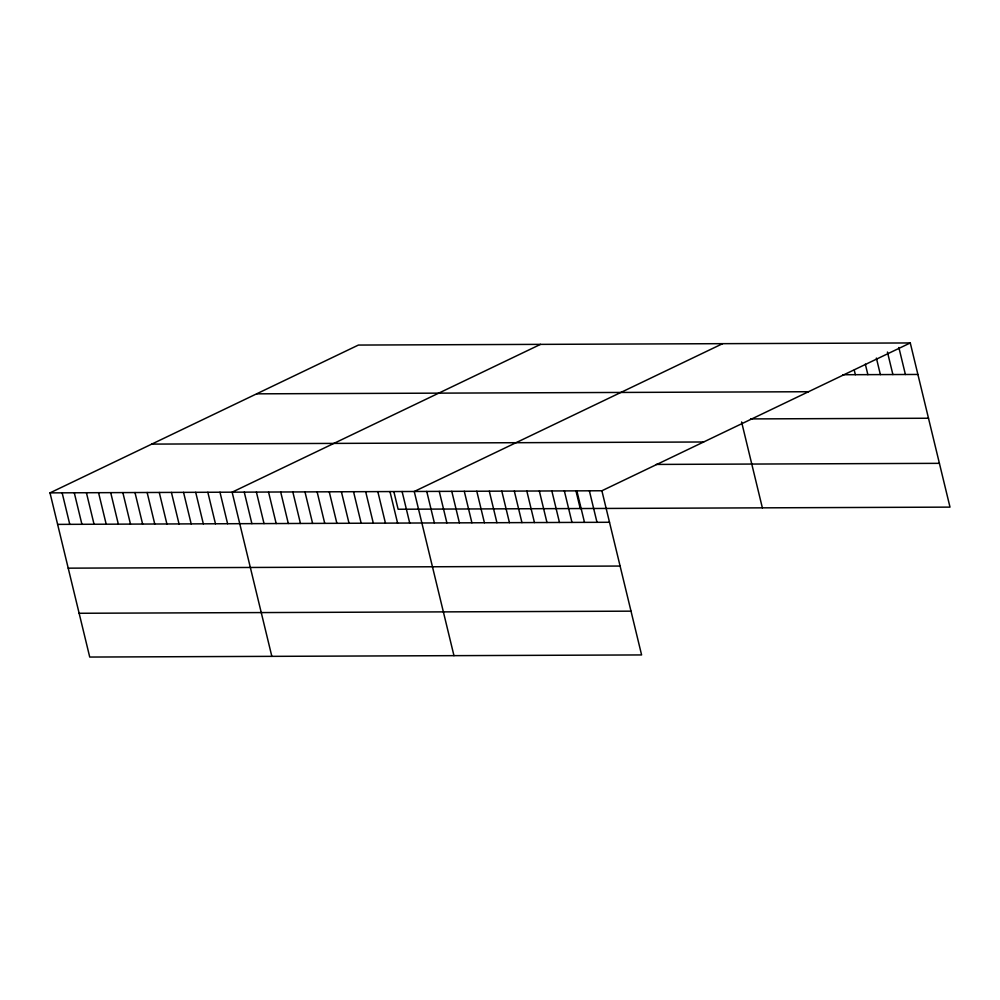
<?xml version="1.0" encoding="UTF-8"?>
<svg xmlns="http://www.w3.org/2000/svg" width="1000" height="1000" viewBox="0 0 1000 1000"><rect width="100%" height="100%" fill="white"/><g stroke="black" fill="none" stroke-linecap="round" stroke-linejoin="round"><path stroke-width="1.5" d="M50 492.875L601.888 490.763L641.6 654.938L89.725 657.05L50 492.875L358.4 345.062L910.275 342.95L950 507.125L398.113 509.237L393.875 491.725M540.513 344.363L232.125 492.175L271.837 656.363M722.638 343.663L414.25 491.488L453.963 655.662M601.888 490.763L910.275 342.95M842.85 374.738L917.9 374.45M256.625 393.837L808.512 391.725M750.588 418.913L928.5 418.237M151.775 444.1L703.65 441.987M656.15 464.425L939.412 463.338M57.625 524.388L609.513 522.275M68.213 568.162L620.1 566.05M79.125 613.275L631.013 611.163M898.863 347.5L905.4 374.5M887.438 352.038L892.887 374.55M876.388 358.088L880.375 374.6M865.325 364.137L867.862 374.65M854.262 370.2L855.362 374.7M741.587 421.962L762.362 507.837M589.375 490.812L597 522.325M576.862 490.863L584.487 522.375M576 491.025L580.237 508.537M564.362 490.913L571.975 522.425M551.85 490.95L559.475 522.463M539.338 491L546.962 522.513M526.825 491.05L534.45 522.562M514.325 491.1L521.938 522.612M501.812 491.15L509.438 522.663M489.3 491.2L496.925 522.712M476.788 491.238L484.412 522.75M464.288 491.287L471.9 522.8M451.775 491.337L459.4 522.85M439.263 491.388L446.887 522.9M426.75 491.438L434.375 522.95M402.1 491.525L409.725 523.038M389.963 491.575L397.587 523.088M377.825 491.625L385.438 523.138M365.675 491.662L373.3 523.175M353.537 491.712L361.163 523.225M341.4 491.763L349.025 523.275M329.25 491.812L336.875 523.325M317.113 491.85L324.738 523.362M304.975 491.9L312.6 523.413M292.825 491.95L300.45 523.462M280.688 491.987L288.312 523.5M268.55 492.038L276.175 523.55M256.4 492.088L264.025 523.6M244.262 492.137L251.887 523.65M219.975 492.225L227.6 523.737M207.838 492.275L215.463 523.787M195.7 492.312L203.325 523.825M183.55 492.362L191.175 523.875M171.412 492.413L179.037 523.925M159.275 492.463L166.9 523.975M147.137 492.5L154.75 524.012M134.987 492.55L142.613 524.062M122.85 492.6L130.475 524.113M110.712 492.65L118.325 524.15M98.562 492.688L106.188 524.2M86.425 492.738L94.05 524.25M74.287 492.788L81.912 524.3M62.138 492.825L69.763 524.338"/></g></svg>
